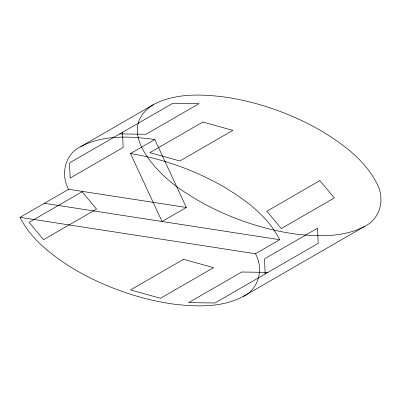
<?xml version="1.0" encoding="UTF-8"?>
<svg xmlns="http://www.w3.org/2000/svg" width="401" height="401" viewBox="0 0 401 401"><rect width="100%" height="100%" fill="white"/><g stroke="black" fill="none" stroke-linecap="round" stroke-linejoin="round"><path stroke-width="0.6" d="M68.651 189.272L20.05 217.332C29.649 236.816 46.952 251.111 64.571 263.126A257.843 148.866 0 0 0 88.18 276.885C115.232 290.57 144.46 300.154 174.535 304.234C197.442 306.835 222.314 307.607 243.257 296.459L364.76 226.309C380.479 218.705 385.256 198.4 376.93 183.598C364.885 159.859 342.494 143.568 320.158 130.22C291.602 113.949 260.159 102.696 227.703 97.443C203.162 94.135 176.34 92.596 153.723 104.471L80.822 146.56C65.022 154.059 60.23 174.535 68.651 189.272L186.34 207.477L154.806 139.533C130.275 136.16 103.408 134.631 80.822 146.56M153.723 104.471C111.904 130.275 160.34 177.478 186.074 192.981A257.843 148.866 0 0 0 209.683 206.736C236.73 220.42 265.958 230.009 296.033 234.089C318.945 236.69 343.812 237.457 364.76 226.309M243.257 296.459C259.056 288.961 263.848 268.485 255.427 253.743L20.05 217.332M186.34 207.477L162.039 221.507L130.505 153.563L154.806 139.533M255.427 253.743L279.728 239.713C267.728 215.954 245.252 199.713 222.961 186.335C194.39 170.094 162.966 158.786 130.505 153.563M119.754 133.909L146.029 134.265L199.046 103.653L172.771 103.303L69.518 162.911L70.13 178.084L123.152 147.473L122.536 132.305M267.948 272.374L241.673 272.018L188.655 302.63L214.931 302.986L318.183 243.372L317.567 228.204L264.55 258.81L265.161 273.983M44.351 203.302L279.728 239.713M82.09 191.773L29.067 222.385L43.534 239.693L96.551 209.086L82.09 191.773M202.876 122.034L149.859 152.646L179.843 160.996L232.861 130.385L202.876 122.034M183.558 259.317L130.541 289.928L160.525 298.279L213.543 267.667L183.558 259.317M319.868 180.62L266.85 211.232L281.312 228.54L334.334 197.934L319.868 180.62"/></g></svg>
